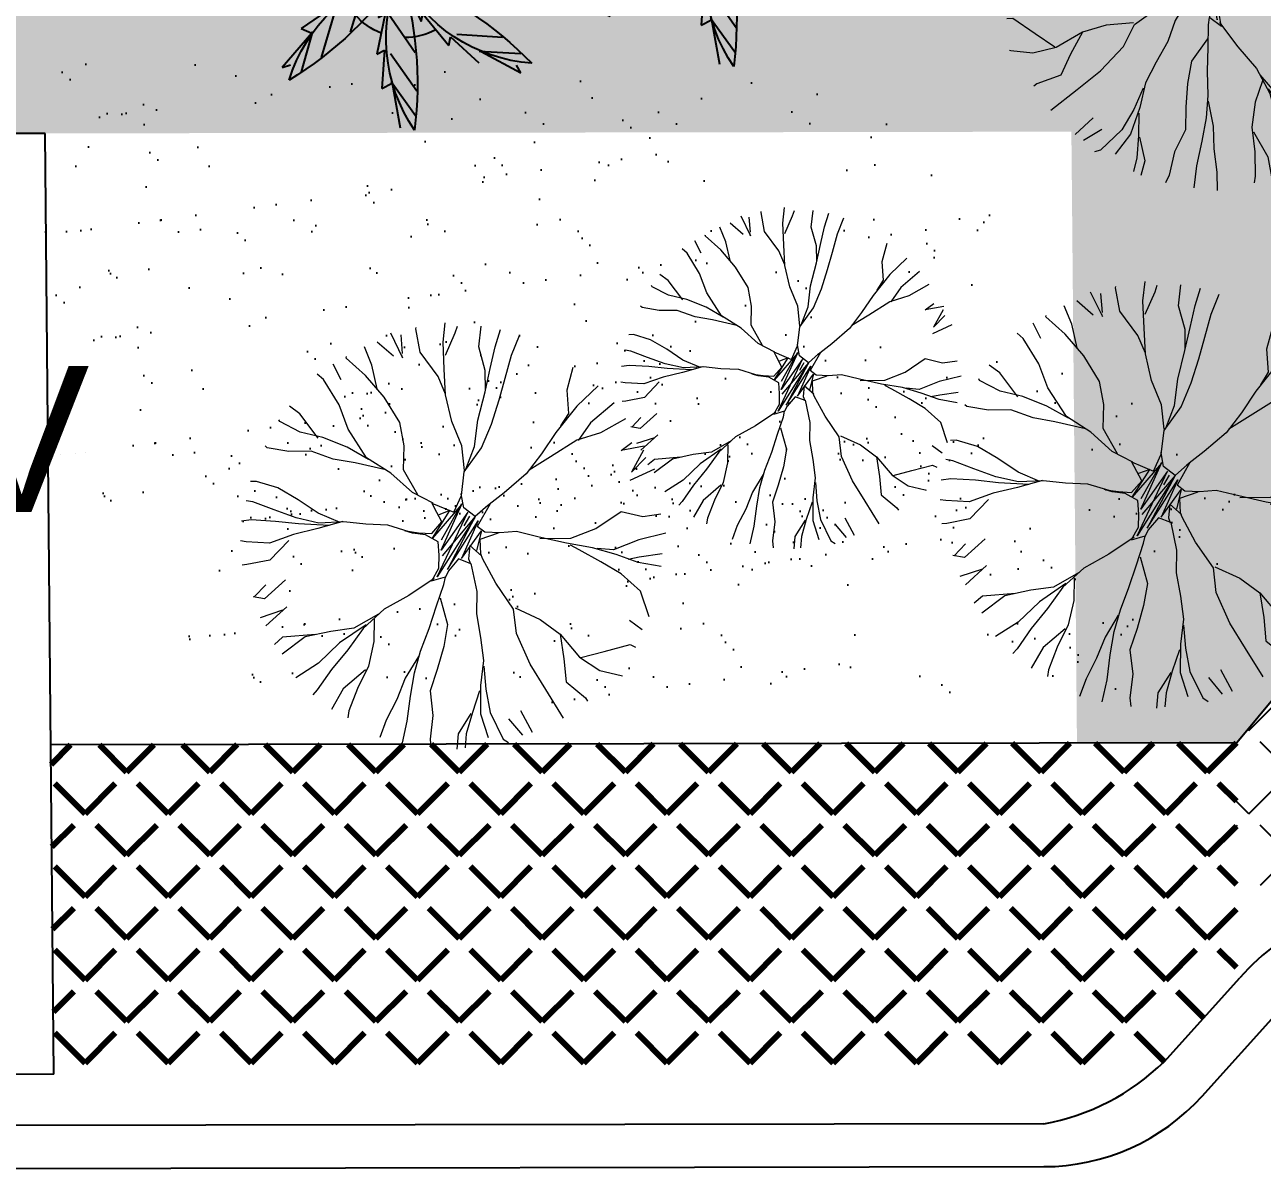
# Model space of a CAD drawing. Extents: x 472704 to 474638, y 1059265 to 1060325.
# Drawn here: x 473524.14 to 473553.08, y 1059779.6 to 1059806.4 of the extents above; entities that cross this region are included whole.
import ezdxf

# ---------------------------------------------------------------- set-up
doc = ezdxf.new("R2010")
doc.units = 0
doc.header["$LTSCALE"] = 0.4
doc.header["$MEASUREMENT"] = 0
doc.layers.get('0').update_dxf_attribs({"linetype": 'CONTINUOUS', "lineweight": 25})
doc.layers.add('AREAS VERDAS', color=72, linetype='CONTINUOUS', lineweight=25)
doc.layers.add('AREAS VERDES', color=2, linetype='CONTINUOUS', lineweight=20)
for name, color, linetype in [('MANZANAS', 5, 'CONTINUOUS'), ('PARCELASPEOPUESTAS', 3, 'CONTINUOUS'), ('PISOS', 8, 'CONTINUOUS'), ('VEGETACION', 3, 'CONTINUOUS'), ('VIAPROPUESTA', 7, 'CONTINUOUS')]:
    doc.layers.add(name, color=color, linetype=linetype)
doc.styles.add('ARIAL', font='arial.ttf')
pattern_1 = [(37.5, (0, 0), (-0.0629933581, 1.926823769), [0, -1.52, 0, -1.7, 0, -1.625]), (7.5, (0, 0), (1.769776705, 2.822146065), [0, -0.82, 0, -1.37, 0, -0.525]), (327.5, (-1.23, 0), (3.1141418618, 0.0056590535), [0, -0.5, 0, -1.8, 0, -2.35]), (317.5, (-1.23, 0), (3.0061266046, 0.877675565), [0, -0.25, 0, -1.18, 0, -1.35])]
pattern_2 = [(45, (0, 0), (-0.9722718241, 0.9722718241), [1, -0.375]), (135, (0, 0), (-0.9722718241, -0.9722718241), [1, -0.375])]

# ---------------------------------------------------------------- blocks, each defined once
blk = doc.blocks.new('MATA-P-01')
at = {"color": 84, "linetype": 'ByBlock'}
for p, q in [((18.8462, 144.4883), (18.8445, 144.521)), ((18.8717, 144.4929), (18.8752, 144.521)), ((18.7448, 144.4994), (18.7448, 144.5014)), ((18.7902, 144.4864), (18.7883, 144.5167)), ((18.7973, 144.4668), (18.8065, 144.5037)), ((18.8065, 144.5037), (18.8081, 144.5144)), ((18.8986, 144.4841), (18.9059, 144.5167)), ((18.7068, 144.4864), (18.7321, 144.4515)), ((18.7231, 144.4864), (18.7304, 144.458)), ((18.7576, 144.4645), (18.7448, 144.4994)), ((18.7991, 144.4449), (18.7902, 144.4864)), ((18.8625, 144.4537), (18.8462, 144.4883)), ((18.8698, 144.458), (18.8717, 144.4929)), ((18.8951, 144.4472), (18.8986, 144.4841)), ((18.9964, 144.4818), (18.9929, 144.4449)), ((18.7176, 144.4515), (18.6888, 144.4688)), ((18.7918, 144.4319), (18.7576, 144.4645)), ((18.6869, 144.4319), (18.6706, 144.458)), ((18.7321, 144.4515), (18.7304, 144.4557)), ((18.8081, 144.4058), (18.7991, 144.4449)), ((18.868, 144.4239), (18.8625, 144.4537)), ((18.8679, 144.4211), (18.8698, 144.458)), ((18.8915, 144.4123), (18.8951, 144.4472)), ((18.9929, 144.4449), (19.0018, 144.41)), ((19.0399, 144.4602), (19.0127, 144.4231)), ((18.6435, 144.4015), (18.6272, 144.4231)), ((18.6454, 144.4361), (18.6454, 144.4384)), ((18.6796, 144.4146), (18.6454, 144.4361)), ((18.7013, 144.397), (18.6869, 144.4319)), ((18.8079, 144.4068), (18.7918, 144.4319)), ((19.0127, 144.4231), (18.9874, 144.3774)), ((19.0689, 144.4384), (19.0382, 144.4015)), ((18.6163, 144.397), (18.6054, 144.4035)), ((18.7141, 144.3862), (18.6796, 144.4146)), ((18.8244, 144.3666), (18.8081, 144.4058)), ((18.8643, 144.3754), (18.8679, 144.4211)), ((18.8861, 144.3731), (18.8915, 144.4123)), ((19.0018, 144.41), (18.9929, 144.3885)), ((19.0907, 144.4166), (19.0562, 144.3885)), ((18.647, 144.3624), (18.6163, 144.397)), ((18.7448, 144.3513), (18.7141, 144.3862)), ((19.0562, 144.3885), (19.0219, 144.3709)), ((19.0382, 144.4015), (19.0236, 144.3709)), ((18.8462, 144.3317), (18.8244, 144.3666)), ((18.8662, 144.334), (18.8643, 144.3754)), ((18.8771, 144.334), (18.8861, 144.3731)), ((18.9874, 144.3774), (18.9711, 144.3405)), ((19.0219, 144.3709), (18.9855, 144.3382)), ((19.0923, 144.3666), (19.107, 144.3819)), ((19.1268, 144.3797), (19.0923, 144.3666)), ((19.1268, 144.3731), (19.114, 144.3362)), ((18.5891, 144.3382), (18.5709, 144.347)), ((18.6671, 144.3275), (18.647, 144.3624)), ((18.7576, 144.3167), (18.7448, 144.3513)), ((19.114, 144.3362), (19.1322, 144.3624)), ((19.1485, 144.347), (19.114, 144.3232)), ((18.6236, 144.3059), (18.5891, 144.3382)), ((18.7032, 144.2883), (18.6671, 144.3275)), ((18.857, 144.2948), (18.8462, 144.3317)), ((18.857, 144.2928), (18.8771, 144.334)), ((18.8589, 144.2971), (18.8662, 144.334)), ((18.9711, 144.3405), (18.9529, 144.3059)), ((18.9855, 144.3382), (18.9563, 144.3123)), ((18.5601, 144.3209), (18.5584, 144.3232)), ((18.5946, 144.3101), (18.5601, 144.3209)), ((18.6307, 144.3079), (18.5946, 144.3101)), ((18.6706, 144.2994), (18.6307, 144.3079)), ((18.763, 144.2798), (18.7576, 144.3167)), ((18.7068, 144.2863), (18.6706, 144.2994)), ((18.7448, 144.271), (18.7032, 144.2883)), ((18.8589, 144.2557), (18.857, 144.2928)), ((18.9529, 144.3059), (18.9241, 144.271)), ((18.5476, 144.2775), (18.544, 144.2798)), ((18.5818, 144.2775), (18.5476, 144.2775)), ((18.6163, 144.284), (18.5818, 144.2775)), ((18.6524, 144.2775), (18.6163, 144.284)), ((18.6869, 144.2775), (18.6524, 144.2775)), ((18.7359, 144.2747), (18.6869, 144.2775)), ((18.7828, 144.2471), (18.7448, 144.271)), ((18.7918, 144.2449), (18.763, 144.2798)), ((18.9241, 144.271), (18.904, 144.2491)), ((19.0744, 144.2406), (19.1086, 144.2733)), ((19.1086, 144.2733), (19.1431, 144.271)), ((19.1431, 144.271), (19.1703, 144.2798)), ((18.8516, 144.2276), (18.8589, 144.2557)), ((18.8584, 144.2576), (18.8584, 144.2591)), ((18.8658, 144.2372), (18.8584, 144.2576)), ((18.9052, 144.2504), (18.8915, 144.2122)), ((18.904, 144.2491), (18.9005, 144.2449)), ((19.183, 144.2514), (19.1431, 144.2341)), ((18.8173, 144.2361), (18.7828, 144.2471)), ((18.8154, 144.2361), (18.8516, 144.2276)), ((18.8204, 144.2298), (18.8159, 144.2358)), ((18.836, 144.2097), (18.8204, 144.2298)), ((18.8617, 144.242), (18.8256, 144.1822)), ((18.8256, 144.1822), (18.8452, 144.2293)), ((18.8452, 144.2293), (18.8291, 144.2199)), ((18.8398, 144.1822), (18.8617, 144.2435)), ((18.8421, 144.166), (18.8617, 144.242)), ((18.8731, 144.2315), (18.8421, 144.166)), ((18.8433, 144.124), (18.8731, 144.2315)), ((18.8858, 144.2267), (18.8658, 144.2372)), ((18.9021, 144.2471), (18.8858, 144.2267)), ((19.0382, 144.2188), (19.0744, 144.2406)), ((19.1431, 144.2341), (19.107, 144.2122)), ((18.5402, 144.223), (18.5313, 144.221)), ((18.5747, 144.2188), (18.5402, 144.223)), ((18.609, 144.2057), (18.5747, 144.2188)), ((18.8854, 144.225), (18.8433, 144.124)), ((18.8858, 144.2267), (18.845, 144.1578)), ((18.8858, 144.2267), (18.857, 144.1382)), ((18.857, 144.1382), (18.8913, 144.2208)), ((18.8712, 144.2094), (18.8773, 144.2259)), ((18.8913, 144.2208), (18.8755, 144.1589)), ((18.9047, 144.2052), (18.8915, 144.2122)), ((18.9529, 144.2145), (18.9277, 144.208)), ((18.9893, 144.2122), (18.9529, 144.2145)), ((19.0328, 144.21), (18.9893, 144.2122)), ((18.991, 144.21), (19.0382, 144.2188)), ((19.0744, 144.21), (19.0328, 144.21)), ((19.1124, 144.2057), (19.0744, 144.21)), ((19.107, 144.2122), (19.0814, 144.21)), ((19.183, 144.2188), (19.1485, 144.208)), ((18.6435, 144.1904), (18.609, 144.2057)), ((18.8235, 144.1893), (18.836, 144.2097)), ((18.8755, 144.1589), (18.8991, 144.2066)), ((18.8991, 144.2066), (18.8967, 144.1751)), ((18.8991, 144.1932), (18.9257, 144.2077)), ((18.904, 144.1708), (18.8991, 144.1932)), ((18.9277, 144.208), (18.9047, 144.2052)), ((19.0543, 144.2034), (19.0399, 144.208)), ((19.0907, 144.1904), (19.0543, 144.2034)), ((19.1485, 144.1992), (19.1124, 144.2057)), ((19.1485, 144.208), (19.1322, 144.2015)), ((19.1847, 144.1992), (19.1485, 144.1992)), ((18.5402, 144.1904), (18.5294, 144.1904)), ((18.5747, 144.1839), (18.5402, 144.1904)), ((18.6109, 144.1773), (18.5747, 144.1839)), ((18.647, 144.1754), (18.6109, 144.1773)), ((18.6635, 144.1744), (18.6163, 144.1688)), ((18.6796, 144.1819), (18.6435, 144.1904)), ((18.6834, 144.1839), (18.647, 144.1666)), ((18.685, 144.1839), (18.647, 144.1754)), ((18.7195, 144.1861), (18.685, 144.1839)), ((18.7538, 144.1904), (18.7195, 144.1861)), ((18.7883, 144.1861), (18.7538, 144.1904)), ((18.7935, 144.1847), (18.781, 144.1864)), ((18.7828, 144.1864), (18.8029, 144.187)), ((18.814, 144.1856), (18.7935, 144.1847)), ((18.8029, 144.187), (18.8235, 144.1893)), ((18.8353, 144.1782), (18.814, 144.1856)), ((18.8403, 144.1578), (18.8353, 144.1782)), ((18.8851, 144.181), (18.8866, 144.16)), ((18.9059, 144.1683), (18.8851, 144.181)), ((19.1249, 144.1773), (19.0907, 144.1904)), ((19.1594, 144.1558), (19.1249, 144.1773)), ((18.5421, 144.1623), (18.5277, 144.1578)), ((18.5802, 144.1666), (18.5421, 144.1623)), ((18.6163, 144.1688), (18.5802, 144.1666)), ((18.647, 144.1666), (18.6109, 144.1512)), ((18.8433, 144.1376), (18.8403, 144.1578)), ((18.8714, 144.1572), (18.8589, 144.1362)), ((18.8915, 144.1532), (18.8714, 144.1572)), ((18.8866, 144.16), (18.8908, 144.1527)), ((18.8915, 144.1535), (18.9078, 144.1121)), ((18.9078, 144.1643), (18.904, 144.1708)), ((18.935, 144.1297), (18.9078, 144.1643)), ((19.1793, 144.1186), (19.1594, 144.1558)), ((18.6109, 144.1512), (18.5764, 144.1317)), ((18.6054, 144.1405), (18.5818, 144.1056)), ((18.836, 144.1166), (18.8433, 144.1376)), ((18.8589, 144.1362), (18.8558, 144.1257)), ((18.5402, 144.1274), (18.5313, 144.1274)), ((18.5764, 144.1317), (18.5402, 144.1274)), ((18.8391, 144.1209), (18.8046, 144.0882)), ((18.8353, 144.1158), (18.8346, 144.1166)), ((18.8554, 144.1257), (18.8353, 144.1158)), ((18.8499, 144.0794), (18.8554, 144.1143)), ((18.8554, 144.1143), (18.8558, 144.1257)), ((18.9692, 144.0948), (18.935, 144.1297)), ((18.5818, 144.1056), (18.5476, 144.0925)), ((18.9078, 144.1121), (18.9132, 144.0775)), ((18.9801, 144.0579), (18.9692, 144.0948)), ((18.9711, 144.097), (19.0127, 144.086)), ((19.1722, 144.097), (19.1504, 144.1078)), ((18.5476, 144.0925), (18.5402, 144.0905)), ((18.6109, 144.0794), (18.5837, 144.0448)), ((18.8046, 144.0882), (18.7701, 144.0602)), ((18.8445, 144.0426), (18.8499, 144.0794)), ((18.8535, 144.0925), (18.8717, 144.0536)), ((18.9132, 144.0775), (18.9258, 144.0426)), ((19.0127, 144.086), (19.0472, 144.0687)), ((18.5818, 144.0664), (18.5674, 144.0448)), ((18.7701, 144.0602), (18.7429, 144.0252)), ((19.0092, 144.0145), (18.9801, 144.0579)), ((19.0472, 144.0687), (19.0597, 144.0318)), ((19.0472, 144.0687), (19.0833, 144.0383)), ((19.1195, 144.0536), (19.1575, 144.0709)), ((19.1575, 144.0709), (19.1667, 144.0687)), ((18.5837, 144.0448), (18.5655, 144.0448)), ((18.5927, 144.0034), (18.6198, 144.0383)), ((18.763, 144.0514), (18.7285, 144.023)), ((18.7576, 144.0426), (18.763, 144.0079)), ((18.8372, 144.0057), (18.8445, 144.0426)), ((18.8717, 144.0536), (18.8717, 144.0187)), ((18.9258, 144.0426), (18.9366, 144.0079)), ((19.0833, 144.0383), (19.1178, 144.023)), ((19.0852, 144.0383), (19.1195, 144.0536)), ((18.6144, 144.0318), (18.5818, 144.0145)), ((18.7285, 144.023), (18.6943, 144.0122)), ((18.7467, 144.0318), (18.7106, 143.9969)), ((18.7429, 144.0252), (18.725, 143.9884)), ((18.8717, 144.0187), (18.8679, 143.9818)), ((19.0597, 144.0318), (19.0689, 143.9969)), ((19.1178, 144.023), (19.1521, 144.021)), ((19.1521, 144.021), (19.154, 144.021)), ((18.6716, 144.0031), (18.6217, 143.9903)), ((18.6943, 144.0122), (18.6562, 143.9969)), ((18.763, 144.0079), (18.7611, 143.9688)), ((18.8336, 143.9708), (18.8372, 144.0057)), ((18.9366, 144.0079), (18.9385, 143.9688)), ((18.9385, 143.9991), (18.9475, 143.9642)), ((19.0399, 143.9796), (19.0092, 144.0145)), ((18.6217, 143.9903), (18.6109, 143.9773)), ((18.6562, 143.9969), (18.6253, 143.9642)), ((18.7106, 143.9969), (18.6834, 143.96)), ((18.725, 143.9884), (18.7051, 143.9535)), ((18.8353, 143.9969), (18.8209, 143.96)), ((18.8679, 143.9818), (18.8625, 143.9469)), ((19.0744, 143.9404), (19.0399, 143.9796)), ((19.0689, 143.9969), (19.1032, 143.9773)), ((18.6834, 143.96), (18.6524, 143.9316)), ((18.7576, 143.9623), (18.7285, 143.9274)), ((18.7611, 143.9688), (18.7502, 143.9316)), ((18.8209, 143.96), (18.8136, 143.9251)), ((18.8336, 143.9339), (18.8336, 143.9708)), ((18.9385, 143.96), (18.9331, 143.9251)), ((18.9385, 143.9688), (18.9458, 143.9251)), ((18.9475, 143.9642), (18.9603, 143.9296)), ((19.1032, 143.9773), (19.107, 143.973)), ((18.7051, 143.9535), (18.6888, 143.9186)), ((18.8625, 143.9469), (18.8733, 143.91)), ((19.0309, 143.91), (19.0073, 143.9404)), ((18.7285, 143.9274), (18.7158, 143.8924)), ((18.7502, 143.9316), (18.7429, 143.8947)), ((18.8136, 143.9251), (18.8027, 143.8905)), ((18.8353, 143.8947), (18.8336, 143.9339)), ((18.9312, 143.9231), (18.9168, 143.8882)), ((18.9331, 143.9251), (18.9295, 143.8905)), ((18.9458, 143.9251), (18.9638, 143.8905)), ((18.9603, 143.9296), (18.9874, 143.8924)), ((19.0165, 143.9035), (18.991, 143.9251)), ((18.6888, 143.9186), (18.6834, 143.91)), ((18.8733, 143.91), (18.8752, 143.8729)), ((18.7429, 143.8947), (18.7429, 143.8839)), ((18.8027, 143.8905), (18.7973, 143.8621)), ((18.8336, 143.8598), (18.8353, 143.8947)), ((18.9168, 143.8882), (18.9187, 143.8644)), ((18.9295, 143.8905), (18.9312, 143.8686)), ((18.9874, 143.8924), (18.9964, 143.8882)), ((18.8752, 143.8729), (18.8788, 143.8598))]:
    blk.add_line(p, q, dxfattribs=at)
blk = doc.blocks.new('PALME01')
at = {"layer": 'VEGETACION'}
for p, q in [((-0.317, 2.46), (-0.142, 3.506)), ((-0.337, 2.42), (0.219, 3.223)), ((-0.34, 1.766), (0.257, 2.649)), ((-0.481, 1.686), (-0.558, 2.581)), ((-0.558, 2.581), (-0.317, 2.46)), ((-2.175, 1.264), (-2.883, 2.052)), ((-2.883, 2.052), (-2.684, 1.995)), ((-2.156, 1.223), (-2.437, 2.158)), ((1.776, 1.753), (2.703, 2.269)), ((2.703, 2.269), (2.603, 2.087)), ((-1.646, 0.813), (-1.964, 1.831)), ((-0.454, 0.84), (-0.662, 1.777)), ((-0.662, 1.777), (-0.481, 1.686)), ((-0.393, 0.81), (0.234, 1.754)), ((1.069, 1.399), (1.721, 2.018)), ((1.721, 2.018), (1.776, 1.753)), ((1.732, 1.744), (2.707, 1.81)), ((0.425, 0.85), (1.028, 1.597)), ((1.028, 1.597), (1.069, 1.399)), ((-2.42, 1.151), (-2.175, 1.264)), ((-0.932, 0.175), (-1.279, 1.254)), ((1.22, 1.338), (2.282, 1.422)), ((-1.671, 0.653), (-2.42, 1.151)), ((-0.085, -0.127), (-0.614, 0.921)), ((-0.614, 0.921), (-0.454, 0.84)), ((-0.101, -0.041), (0.388, 1.026)), ((0.388, 1.026), (0.425, 0.85)), ((0.439, 0.784), (1.568, 0.882)), ((-1.855, 0.569), (-1.671, 0.653)), ((-0.994, 0.147), (-1.855, 0.569)), ((-0.045, 0.025), (1.095, 0.308)), ((1.095, 0.308), (0.981, 0.17)), ((-1.157, 0.072), (-0.994, 0.147)), ((-0.007, -0.168), (-1.157, 0.072)), ((0.043, 0.022), (0.975, -0.693)), ((0.938, 0.118), (1.718, -0.704)), ((0.981, 0.17), (1.94, 0.164)), ((1.94, 0.164), (1.811, 0.008)), ((1.811, 0.008), (2.701, -0.116)), ((-0.772, -0.642), (-1.832, -0.24)), ((0.073, -0.132), (-0.832, -0.882)), ((0.095, -0.048), (0.117, -1.222)), ((1.857, -0.147), (2.586, -0.926)), ((2.701, -0.116), (2.529, -0.324)), ((-1.716, -0.802), (-2.71, -0.417)), ((2.494, -0.295), (3.154, -1.016)), ((2.529, -0.324), (3.51, -0.727)), ((-2.354, -0.945), (-3.261, -0.582)), ((-0.788, -0.707), (-1.655, -1.118)), ((-0.832, -0.882), (-0.788, -0.707)), ((0.727, -0.688), (0.572, -1.81)), ((0.975, -0.693), (0.795, -0.689)), ((0.795, -0.689), (1.389, -1.443)), ((3.51, -0.727), (3.305, -0.762)), ((-3.456, -0.997), (-3.287, -0.876)), ((-2.398, -0.934), (-3.456, -0.997)), ((-1.606, -0.922), (-2.463, -1.196)), ((-1.655, -1.118), (-1.606, -0.922)), ((-0.034, -1.026), (-1.008, -1.604)), ((0.008, -1.079), (-0.211, -2.013)), ((0.117, -1.222), (0.008, -1.079)), ((1.389, -1.443), (1.186, -1.439)), ((1.186, -1.439), (1.644, -2.213)), ((1.094, -1.572), (0.939, -2.627)), ((-0.497, -1.864), (-1.418, -2.401)), ((-0.335, -1.853), (-0.654, -2.693)), ((-0.211, -2.013), (-0.335, -1.853)), ((1.375, -2.163), (1.223, -3.128)), ((1.374, -2.208), (1.671, -3.226)), ((1.644, -2.213), (1.374, -2.208)), ((-0.783, -2.452), (-1.632, -2.934)), ((-0.818, -2.479), (-1.429, -3.346)), ((-0.654, -2.693), (-0.818, -2.479)), ((1.671, -3.226), (1.516, -3.088))]:
    blk.add_line(p, q, dxfattribs=at)
for centre, radius, start, end in [((3.351, 1.474), 3.79, 146.5126, 204.9769), ((-8.282, 2.339), 8.56, 343.2568, 8.2327), ((0.884, 3.517), 3.79, 197.9411, 256.4055), ((-7.046, -5.039), 8.56, 34.6853, 59.6613), ((-3.284, 7.905), 8.56, 291.8282, 316.8041), ((3.292, -1.73), 3.79, 95.084, 153.5483), ((0, 0), 1.528, 58.7372, 86.9078), ((0, 0), 1.528, 112.3411, 140.8959), ((0, 0), 1.528, 6.2517, 34.072), ((0, 0), 1.528, 165.4304, 194.1231), ((0.751, -3.681), 3.79, 43.6554, 102.1198), ((4.184, 7.468), 8.56, 240.3996, 265.3756), ((-2.359, -2.911), 3.79, 352.2268, 50.6912), ((8.498, 1.357), 8.56, 188.971, 213.947), ((-0.508, -8.673), 8.56, 86.1139, 111.0899), ((-2.252, 2.861), 3.79, 249.3697, 307.8341), ((-3.695, 0.001), 3.79, 300.7983, 359.2626), ((6.411, -5.826), 8.56, 137.5425, 162.5184), ((0, 0), 1.528, 315.6716, 343.3932), ((0, 0), 1.528, 216.742, 245.1681), ((0, 0), 1.528, 266.3653, 294.3399)]:
    blk.add_arc(centre, radius, start, end, dxfattribs=at)
blk = doc.blocks.new('PALMERA')
at = {"layer": 'AREAS VERDES'}
blk.add_blockref('PALME01', (-88.824, 0.822), dxfattribs=at)

msp = doc.modelspace()

# ---------------------------------------------------------------- hatches: boundary and pattern name
at = {"layer": 'AREAS VERDAS'}
h = msp.add_hatch(dxfattribs=at)
h.set_pattern_fill('AR-SAND', color=64, style=0)
h.set_pattern_definition(pattern_1)
h.paths.add_polyline_path([(473480.504, 1059816.208), (473480.617, 1059803.79), (473542.404, 1059803.894)])
h.paths.add_polyline_path([(473548.75, 1059789.605), (473552.493, 1059789.611), (473553.99, 1059791.414), (473557.99, 1059791.42), (473559.493, 1059789.623), (473565.443, 1059789.633, 0.221704), (473569.006, 1059792.335), (473570.065, 1059798.391), (473548.631, 1059802.655)])
h.paths.add_polyline_path([(473493.329, 1059838.127, 0.347654), (473496.727, 1059830.71), (473502.534, 1059829.414), (473504.39, 1059830.844), (473508.294, 1059829.973), (473509.366, 1059827.889), (473514.734, 1059826.691), (473516.59, 1059828.121), (473520.494, 1059827.25), (473521.566, 1059825.166), (473525.632, 1059824.258, -0.226796), (473530.917, 1059829.64), (473531.087, 1059830.616)])
h.paths.add_polyline_path([(473531.087, 1059830.616), (473531.817, 1059834.811, 0.414214), (473529.782, 1059837.702), (473523.92, 1059838.722), (473522.134, 1059837.206), (473518.193, 1059837.892), (473517.024, 1059839.922), (473511.605, 1059840.865), (473509.819, 1059839.349), (473505.878, 1059840.034), (473504.709, 1059842.065), (473498.847, 1059843.085, 0.308969), (473493.329, 1059838.127)])
h.paths.add_polyline_path([(473574.202, 1059822.039), (473575.118, 1059827.276, 0.414214), (473573.084, 1059830.168), (473567.222, 1059831.188), (473565.436, 1059829.672), (473561.495, 1059830.357), (473560.326, 1059832.388), (473554.907, 1059833.331), (473553.121, 1059831.814), (473549.18, 1059832.5), (473548.011, 1059834.531), (473542.149, 1059835.551), (473541.09, 1059828.626)])
h.paths.add_polyline_path([(473551.627, 1059821.538), (473552.794, 1059819.507), (473558.212, 1059818.559), (473560, 1059820.073), (473563.94, 1059819.384), (473565.107, 1059817.353), (473570.674, 1059816.379, 0.414214), (473573.567, 1059818.411), (473574.202, 1059822.039), (473541.09, 1059828.626), (473541.019, 1059828.16, -0.210171), (473544.88, 1059820.891), (473545.899, 1059820.713), (473547.687, 1059822.228)])
h = msp.add_hatch(dxfattribs=at)
h.set_pattern_fill('AR-SAND', color=64, style=0)
h.set_pattern_definition(pattern_1)
h.paths.add_polyline_path([(473503.328, 1059822.143), (473502.325, 1059824.102), (473484.141, 1059827.72, 0.341566), (473480.443, 1059822.846), (473480.504, 1059816.208), (473542.404, 1059803.894), (473548.619, 1059803.905), (473548.631, 1059802.655), (473570.065, 1059798.391), (473571.844, 1059808.56, 0.188492), (473571.484, 1059810.344), (473563.631, 1059811.907), (473562.458, 1059810.913), (473558.518, 1059811.602), (473557.66, 1059813.094), (473551.6, 1059814.3), (473550.145, 1059813.067), (473546.205, 1059813.756), (473545.156, 1059815.582), (473543.952, 1059815.821, -0.766447), (473524.503, 1059819.218), (473521.284, 1059819.943), (473519.425, 1059818.517), (473515.523, 1059819.396), (473514.455, 1059821.482), (473509.09, 1059822.69), (473507.231, 1059821.264)])
h = msp.add_hatch(dxfattribs=at)
h.set_pattern_fill('AR-SAND', color=64, style=0)
h.set_pattern_definition([(37.5, (75.9047, -17.5904), (-0.0629933581, 1.926823769), [0, -1.52, 0, -1.7, 0, -1.625]), (7.5, (75.9047, -17.5904), (1.769776705, 2.822146065), [0, -0.82, 0, -1.37, 0, -0.525]), (327.5, (74.6747, -17.5904), (3.1141418618, 0.0056590535), [0, -0.5, 0, -1.8, 0, -2.35]), (317.5, (74.6747, -17.5904), (3.0061266046, 0.877675565), [0, -0.25, 0, -1.18, 0, -1.35])])
h.paths.add_polyline_path([(473539.369, 1059803.751), (473539.616, 1059803.874), (473539.614, 1059803.88, -0.080339), (473539.025, 1059804.937, -0.060888), (473540.72, 1059803.736, -0.096865), (473541.198, 1059804.076), (473541.105, 1059804.436), (473541.289, 1059804.352), (473541.193, 1059805.139), (473533.38, 1059805.405, -0.057655), (473531.903, 1059804.105, -0.093769), (473532.087, 1059803.568), (473532.508, 1059803.58), (473532.385, 1059803.419), (473533.279, 1059803.326), (473533.207, 1059803.233), (473538.872, 1059802.106, -0.043483), (473540.316, 1059802.459, -0.092105), (473540.336, 1059803.017), (473539.953, 1059803.188), (473540.134, 1059803.279)])
h.paths.add_polyline_path([(473527.776, 1059805.596), (473524.542, 1059805.707), (473524.549, 1059804.955), (473528.525, 1059804.165), (473528.117, 1059804.416), (473528.364, 1059804.54), (473528.362, 1059804.546, -0.079855)])
h.paths.add_polyline_path([(473529.853, 1059805.102), (473530.037, 1059805.017), (473529.976, 1059805.521), (473527.787, 1059805.596, -0.060443), (473529.468, 1059804.402, -0.096865), (473529.946, 1059804.741)])
h.paths.add_polyline_path([(473532.226, 1059805.425), (473532.29, 1059805.162), (473532.73, 1059805.428), (473530.777, 1059805.494, -0.018369), (473530.761, 1059804.866, -0.097619), (473531.323, 1059804.682), (473531.547, 1059804.98), (473531.595, 1059804.784)])
h.paths.add_polyline_path([(473527.013, 1059802.54, -0.062526), (473529.064, 1059803.125, -0.092105), (473529.084, 1059803.682), (473528.701, 1059803.853), (473528.882, 1059803.944), (473528.525, 1059804.165), (473524.549, 1059804.955), (473524.595, 1059799.976), (473532.091, 1059799.989, 0.246592), (473530.765, 1059803.254, -0.003114), (473530.669, 1059803.301, 0.003072), (473530.601, 1059803.221, -0.001493), (473530.652, 1059803.219), (473530.465, 1059803.053, 0.035643), (473529.779, 1059802.045, -0.087021), (473529.383, 1059802.394), (473529.812, 1059802.615), (473529.774, 1059802.439), (473530.465, 1059803.053, -0.001832), (473530.504, 1059803.102, -0.162618), (473528.226, 1059802.341, -0.000002), (473528.226, 1059802.341, -0.081592)])
h.paths.add_polyline_path([(473540.673, 1059801.748), (473540.429, 1059801.797, -0.063501), (473539.478, 1059801.675, -0.000003), (473539.478, 1059801.675, -0.081593), (473538.265, 1059801.874, -0.018992), (473538.872, 1059802.106), (473533.207, 1059803.233), (473533.11, 1059803.107), (473533.114, 1059803.103, -0.080339), (473534.103, 1059802.406, -0.062892), (473531.99, 1059802.773, -0.088323), (473531.704, 1059802.32), (473532.013, 1059801.955), (473531.81, 1059801.952), (473532.295, 1059801.194), (473532.019, 1059801.19), (473532.018, 1059801.184, -0.079482), (473532.091, 1059799.989), (473538.534, 1059800), (473538.54, 1059800.495), (473540.573, 1059800.469, -0.029797), (473541.031, 1059801.379, -0.087021), (473540.635, 1059801.728)])
h.paths.add_polyline_path([(473543.072, 1059801.271), (473543.547, 1059800.529), (473543.277, 1059800.524), (473543.446, 1059800.008), (473546.734, 1059800.014), (473546.755, 1059800.538)])
h.paths.add_polyline_path([(473544.583, 1059804.687, -0.055554), (473543.155, 1059803.439, -0.093769), (473543.339, 1059802.902), (473543.76, 1059802.914), (473543.636, 1059802.754), (473544.531, 1059802.66), (473544.362, 1059802.442), (473544.366, 1059802.437, -0.068322), (473545.223, 1059801.864, -0.007934), (473545.311, 1059801.782, -0.004017), (473545.355, 1059801.74, -0.062892), (473543.242, 1059802.107, -0.088323), (473542.956, 1059801.654), (473543.264, 1059801.289), (473543.062, 1059801.286), (473543.072, 1059801.271), (473546.755, 1059800.538), (473546.782, 1059801.232, 0.282932)])
h.paths.add_polyline_path([(473543.478, 1059804.759), (473543.542, 1059804.497), (473544.153, 1059804.865, 0.072898), (473543.04, 1059805.076), (473542.022, 1059805.111, -0.026629), (473542.013, 1059804.2, -0.097619), (473542.574, 1059804.016), (473542.799, 1059804.315), (473542.847, 1059804.118)])
h.paths.add_polyline_path([(473542.295, 1059801.229, -0.085369), (473541.783, 1059801.156), (473541.685, 1059800.664), (473541.556, 1059800.82), (473541.318, 1059800.12), (473541.316, 1059800.004), (473542.886, 1059800.007, -0.03971)])
h = msp.add_hatch(dxfattribs=at)
h.set_pattern_fill('AR-SAND', color=64, style=0)
h.set_pattern_definition([(37.5, (75.7673, -22.8033), (-0.0629933581, 1.926823769), [0, -1.52, 0, -1.7, 0, -1.625]), (7.5, (75.7673, -22.8033), (1.769776705, 2.822146065), [0, -0.82, 0, -1.37, 0, -0.525]), (327.5, (74.5373, -22.8033), (3.1141418618, 0.0056590535), [0, -0.5, 0, -1.8, 0, -2.35]), (317.5, (74.5373, -22.8033), (3.0061266046, 0.877675565), [0, -0.25, 0, -1.18, 0, -1.35])])
h.paths.add_polyline_path([(473539.231, 1059798.538), (473539.478, 1059798.661), (473539.477, 1059798.667, -0.080339), (473538.888, 1059799.725, -0.060888), (473540.582, 1059798.523, -0.096865), (473541.061, 1059798.863), (473540.967, 1059799.224), (473541.151, 1059799.139), (473541.056, 1059799.926), (473533.242, 1059800.193, -0.057655), (473531.765, 1059798.892, -0.093769), (473531.95, 1059798.355), (473532.371, 1059798.367), (473532.247, 1059798.206), (473533.142, 1059798.113), (473533.07, 1059798.02), (473538.735, 1059796.893, -0.043483), (473540.178, 1059797.246, -0.092105), (473540.199, 1059797.804), (473539.816, 1059797.975), (473539.997, 1059798.066)])
h.paths.add_polyline_path([(473527.639, 1059800.383), (473524.405, 1059800.494), (473524.412, 1059799.743), (473528.388, 1059798.952), (473527.98, 1059799.203), (473528.227, 1059799.327), (473528.225, 1059799.333, -0.079855)])
h.paths.add_polyline_path([(473529.716, 1059799.889), (473529.899, 1059799.804), (473529.838, 1059800.308), (473527.649, 1059800.383, -0.060443), (473529.331, 1059799.189, -0.096865), (473529.809, 1059799.528)])
h.paths.add_polyline_path([(473532.089, 1059800.212), (473532.153, 1059799.95), (473532.593, 1059800.215), (473530.64, 1059800.281, -0.018369), (473530.624, 1059799.653, -0.097619), (473531.185, 1059799.469), (473531.41, 1059799.767), (473531.458, 1059799.571)])
h.paths.add_polyline_path([(473526.876, 1059797.327, -0.062526), (473528.927, 1059797.912, -0.092105), (473528.947, 1059798.469), (473528.564, 1059798.641), (473528.745, 1059798.731), (473528.388, 1059798.952), (473524.412, 1059799.743), (473524.457, 1059794.763), (473531.953, 1059794.776, 0.246592), (473530.627, 1059798.041, -0.003114), (473530.532, 1059798.089, 0.003072), (473530.464, 1059798.008, -0.001493), (473530.515, 1059798.007), (473530.328, 1059797.84, 0.035643), (473529.642, 1059796.832, -0.087021), (473529.246, 1059797.181), (473529.674, 1059797.402), (473529.637, 1059797.226), (473530.328, 1059797.84, -0.001832), (473530.367, 1059797.889, -0.162618), (473528.088, 1059797.128, -0.000002), (473528.088, 1059797.128, -0.081592)])
h.paths.add_polyline_path([(473540.536, 1059796.535), (473540.291, 1059796.584, -0.063501), (473539.34, 1059796.462, -0.000003), (473539.34, 1059796.462, -0.081593), (473538.128, 1059796.662, -0.018992), (473538.735, 1059796.893), (473533.07, 1059798.02), (473532.973, 1059797.895), (473532.977, 1059797.89, -0.080339), (473533.966, 1059797.193, -0.062892), (473531.853, 1059797.56, -0.088323), (473531.567, 1059797.107), (473531.875, 1059796.742), (473531.673, 1059796.739), (473532.157, 1059795.982), (473531.881, 1059795.977), (473531.88, 1059795.971, -0.079482), (473531.953, 1059794.776), (473538.397, 1059794.787), (473538.403, 1059795.282), (473540.435, 1059795.256, -0.029797), (473540.894, 1059796.166, -0.087021), (473540.498, 1059796.515)])
h.paths.add_polyline_path([(473542.934, 1059796.058), (473543.409, 1059795.316), (473543.139, 1059795.312), (473543.309, 1059794.795), (473546.597, 1059794.801), (473546.617, 1059795.325)])
h.paths.add_polyline_path([(473544.446, 1059799.474, -0.055554), (473543.017, 1059798.226, -0.093769), (473543.202, 1059797.689), (473543.623, 1059797.701), (473543.499, 1059797.541), (473544.393, 1059797.448), (473544.225, 1059797.229), (473544.229, 1059797.225, -0.068322), (473545.085, 1059796.651, -0.007934), (473545.174, 1059796.569, -0.004017), (473545.218, 1059796.527, -0.062892), (473543.104, 1059796.894, -0.088323), (473542.819, 1059796.441), (473543.127, 1059796.076), (473542.924, 1059796.073), (473542.934, 1059796.058), (473546.617, 1059795.325), (473546.645, 1059796.02, 0.282932)])
h.paths.add_polyline_path([(473543.34, 1059799.546), (473543.405, 1059799.284), (473544.016, 1059799.652, 0.072898), (473542.902, 1059799.863), (473541.884, 1059799.898, -0.026629), (473541.876, 1059798.987, -0.097619), (473542.437, 1059798.803), (473542.662, 1059799.102), (473542.71, 1059798.905)])
h.paths.add_polyline_path([(473542.158, 1059796.016, -0.085369), (473541.645, 1059795.943), (473541.548, 1059795.451), (473541.419, 1059795.607), (473541.18, 1059794.907), (473541.179, 1059794.791), (473542.749, 1059794.794, -0.03971)])
h = msp.add_hatch(dxfattribs=at)
h.set_pattern_fill('AR-SAND', color=64, style=0)
h.set_pattern_definition([(37.5, (81.6411, -24.1202), (-0.0629933581, 1.926823769), [0, -1.52, 0, -1.7, 0, -1.625]), (7.5, (81.641, -24.1202), (1.769776705, 2.822146065), [0, -0.82, 0, -1.37, 0, -0.525]), (327.5, (80.4111, -24.1202), (3.1141418618, 0.0056590535), [0, -0.5, 0, -1.8, 0, -2.35]), (317.5, (80.411, -24.1202), (3.0061266046, 0.877675565), [0, -0.25, 0, -1.18, 0, -1.35])])
h.paths.add_polyline_path([(473545.105, 1059797.221), (473545.352, 1059797.345), (473545.35, 1059797.35, -0.080339), (473544.762, 1059798.408, -0.060888), (473546.456, 1059797.206, -0.096865), (473546.934, 1059797.546), (473546.841, 1059797.907), (473547.025, 1059797.822), (473546.93, 1059798.609), (473539.116, 1059798.876, -0.057655), (473537.639, 1059797.575, -0.093769), (473537.824, 1059797.038), (473538.245, 1059797.05), (473538.121, 1059796.889), (473539.015, 1059796.796), (473538.944, 1059796.703), (473544.609, 1059795.576, -0.043483), (473546.052, 1059795.929, -0.092105), (473546.073, 1059796.487), (473545.69, 1059796.658), (473545.871, 1059796.749)])
h.paths.add_polyline_path([(473533.512, 1059799.066), (473530.279, 1059799.177), (473530.286, 1059798.426), (473534.262, 1059797.635), (473533.853, 1059797.886), (473534.1, 1059798.01), (473534.099, 1059798.016, -0.079855)])
h.paths.add_polyline_path([(473535.589, 1059798.572), (473535.773, 1059798.487), (473535.712, 1059798.992), (473533.523, 1059799.066, -0.060443), (473535.205, 1059797.872, -0.096865), (473535.683, 1059798.211)])
h.paths.add_polyline_path([(473537.962, 1059798.895), (473538.027, 1059798.633), (473538.467, 1059798.898), (473536.514, 1059798.964, -0.018369), (473536.498, 1059798.336, -0.097619), (473537.059, 1059798.152), (473537.284, 1059798.45), (473537.332, 1059798.254)])
h.paths.add_polyline_path([(473532.75, 1059796.01, -0.062526), (473534.801, 1059796.595, -0.092105), (473534.821, 1059797.152), (473534.438, 1059797.324), (473534.619, 1059797.414), (473534.262, 1059797.635), (473530.286, 1059798.426), (473530.331, 1059793.446), (473537.827, 1059793.459, 0.246592), (473536.501, 1059796.724, -0.003114), (473536.405, 1059796.772, 0.003072), (473536.338, 1059796.691, -0.001493), (473536.389, 1059796.69), (473536.201, 1059796.523, 0.035643), (473535.516, 1059795.515, -0.087021), (473535.12, 1059795.864), (473535.548, 1059796.085), (473535.511, 1059795.909), (473536.201, 1059796.523, -0.001832), (473536.24, 1059796.572, -0.162618), (473533.962, 1059795.811, -0.000002), (473533.962, 1059795.811, -0.081592)])
h.paths.add_polyline_path([(473546.41, 1059795.218), (473546.165, 1059795.267, -0.063501), (473545.214, 1059795.145, -0.000003), (473545.214, 1059795.145, -0.081593), (473544.001, 1059795.345, -0.018992), (473544.609, 1059795.576), (473538.944, 1059796.703), (473538.847, 1059796.578), (473538.851, 1059796.573, -0.080339), (473539.84, 1059795.876, -0.062892), (473537.726, 1059796.243, -0.088323), (473537.441, 1059795.79), (473537.749, 1059795.425), (473537.547, 1059795.422), (473538.031, 1059794.665), (473537.755, 1059794.66), (473537.754, 1059794.654, -0.079482), (473537.827, 1059793.459), (473544.271, 1059793.47), (473544.277, 1059793.965), (473546.309, 1059793.939, -0.029797), (473546.768, 1059794.849, -0.087021), (473546.371, 1059795.198)])
h.paths.add_polyline_path([(473548.808, 1059794.741), (473549.283, 1059793.999), (473549.013, 1059793.995), (473549.183, 1059793.478), (473552.47, 1059793.484), (473552.491, 1059794.008)])
h.paths.add_polyline_path([(473550.32, 1059798.157, -0.055554), (473548.891, 1059796.909, -0.093769), (473549.075, 1059796.372), (473549.497, 1059796.384), (473549.373, 1059796.224), (473550.267, 1059796.131), (473550.098, 1059795.912), (473550.103, 1059795.908, -0.068322), (473550.959, 1059795.334, -0.007934), (473551.048, 1059795.252, -0.004017), (473551.092, 1059795.21, -0.062892), (473548.978, 1059795.577, -0.088323), (473548.692, 1059795.124), (473549.001, 1059794.759), (473548.798, 1059794.756), (473548.808, 1059794.741), (473552.491, 1059794.008), (473552.519, 1059794.703, 0.282932)])
h.paths.add_polyline_path([(473549.214, 1059798.229), (473549.278, 1059797.967), (473549.89, 1059798.335, 0.072898), (473548.776, 1059798.546), (473547.758, 1059798.581, -0.026629), (473547.749, 1059797.67, -0.097619), (473548.311, 1059797.486), (473548.535, 1059797.785), (473548.584, 1059797.588)])
h.paths.add_polyline_path([(473548.032, 1059794.699, -0.085369), (473547.519, 1059794.626), (473547.421, 1059794.134), (473547.293, 1059794.29), (473547.054, 1059793.59), (473547.053, 1059793.474), (473548.623, 1059793.477, -0.03971)])
h = msp.add_hatch(dxfattribs=at)
h.set_pattern_fill('AR-SAND', color=64, style=0)
h.set_pattern_definition([(37.5, (79.2632, -27.0397), (-0.0629933581, 1.926823769), [0, -1.52, 0, -1.7, 0, -1.625]), (7.5, (79.2632, -27.0397), (1.769776705, 2.822146065), [0, -0.82, 0, -1.37, 0, -0.525]), (327.5, (78.0332, -27.0397), (3.1141418618, 0.0056590535), [0, -0.5, 0, -1.8, 0, -2.35]), (317.5, (78.0332, -27.0397), (3.0061266046, 0.877675565), [0, -0.25, 0, -1.18, 0, -1.35])])
h.paths.add_polyline_path([(473542.727, 1059794.301), (473542.974, 1059794.425), (473542.972, 1059794.431, -0.080339), (473542.384, 1059795.488, -0.060888), (473544.078, 1059794.287, -0.096865), (473544.557, 1059794.626), (473544.463, 1059794.987), (473544.647, 1059794.902), (473544.552, 1059795.69), (473536.738, 1059795.956, -0.057655), (473535.261, 1059794.656, -0.093769), (473535.446, 1059794.118), (473535.867, 1059794.13), (473535.743, 1059793.97), (473536.637, 1059793.877), (473536.566, 1059793.784), (473542.231, 1059792.657, -0.043483), (473543.674, 1059793.01, -0.092105), (473543.695, 1059793.567), (473543.312, 1059793.738), (473543.493, 1059793.829)])
h.paths.add_polyline_path([(473531.134, 1059796.147), (473527.901, 1059796.257), (473527.908, 1059795.506), (473531.884, 1059794.715), (473531.476, 1059794.967), (473531.722, 1059795.091), (473531.721, 1059795.096, -0.079855)])
h.paths.add_polyline_path([(473533.211, 1059795.653), (473533.395, 1059795.568), (473533.334, 1059796.072), (473531.145, 1059796.147, -0.060443), (473532.827, 1059794.952, -0.096865), (473533.305, 1059795.292)])
h.paths.add_polyline_path([(473535.584, 1059795.975), (473535.649, 1059795.713), (473536.089, 1059795.978), (473534.136, 1059796.045, -0.018369), (473534.12, 1059795.416, -0.097619), (473534.681, 1059795.232), (473534.906, 1059795.531), (473534.954, 1059795.334)])
h.paths.add_polyline_path([(473530.372, 1059793.091, -0.062526), (473532.423, 1059793.675, -0.092105), (473532.443, 1059794.233), (473532.06, 1059794.404), (473532.241, 1059794.495), (473531.884, 1059794.715), (473527.908, 1059795.506), (473527.953, 1059790.527), (473535.449, 1059790.539, 0.246592), (473534.123, 1059793.805, -0.003114), (473534.027, 1059793.852, 0.003072), (473533.96, 1059793.772, -0.001493), (473534.011, 1059793.77), (473533.823, 1059793.604, 0.035643), (473533.138, 1059792.596, -0.087021), (473532.742, 1059792.944), (473533.17, 1059793.166), (473533.133, 1059792.99), (473533.823, 1059793.604, -0.001832), (473533.863, 1059793.653, -0.162618), (473531.584, 1059792.892, -0.000002), (473531.584, 1059792.892, -0.081592)])
h.paths.add_polyline_path([(473544.032, 1059792.298), (473543.787, 1059792.347, -0.063501), (473542.836, 1059792.226, -0.000003), (473542.836, 1059792.226, -0.081593), (473541.623, 1059792.425, -0.018992), (473542.231, 1059792.657), (473536.566, 1059793.784), (473536.469, 1059793.658), (473536.473, 1059793.654, -0.080339), (473537.462, 1059792.956, -0.062892), (473535.348, 1059793.323, -0.088323), (473535.063, 1059792.87), (473535.371, 1059792.506), (473535.169, 1059792.502), (473535.653, 1059791.745), (473535.377, 1059791.741), (473535.376, 1059791.735, -0.079482), (473535.449, 1059790.539), (473541.893, 1059790.55), (473541.899, 1059791.045), (473543.931, 1059791.019, -0.029797), (473544.39, 1059791.93, -0.087021), (473543.993, 1059792.279)])
h.paths.add_polyline_path([(473546.43, 1059791.821), (473546.905, 1059791.079), (473546.635, 1059791.075), (473546.805, 1059790.559), (473550.092, 1059790.564), (473550.113, 1059791.089)])
h.paths.add_polyline_path([(473547.942, 1059795.237, -0.055554), (473546.513, 1059793.99, -0.093769), (473546.698, 1059793.453), (473547.119, 1059793.465), (473546.995, 1059793.304), (473547.889, 1059793.211), (473547.72, 1059792.992), (473547.725, 1059792.988, -0.068322), (473548.581, 1059792.414, -0.007934), (473548.67, 1059792.333, -0.004017), (473548.714, 1059792.291, -0.062892), (473546.6, 1059792.658, -0.088323), (473546.314, 1059792.205), (473546.623, 1059791.84), (473546.42, 1059791.837), (473546.43, 1059791.821), (473550.113, 1059791.089), (473550.141, 1059791.783, 0.282932)])
h.paths.add_polyline_path([(473546.836, 1059795.31), (473546.901, 1059795.047), (473547.512, 1059795.415, 0.072898), (473546.398, 1059795.627), (473545.38, 1059795.662, -0.026629), (473545.371, 1059794.75, -0.097619), (473545.933, 1059794.566), (473546.158, 1059794.865), (473546.206, 1059794.669)])
h.paths.add_polyline_path([(473545.654, 1059791.78, -0.085369), (473545.141, 1059791.707), (473545.043, 1059791.215), (473544.915, 1059791.371), (473544.676, 1059790.671), (473544.675, 1059790.555), (473546.245, 1059790.558, -0.03971)])
at = {"layer": 'PISOS', "linetype": 'Continuous'}
h = msp.add_hatch(dxfattribs=at)
h.set_pattern_fill('ANGLE', color=256, scale=5, angle=45, style=0)
h.set_pattern_definition(pattern_2)
h.paths.add_polyline_path([(473580.536, 1059829.731), (473536.912, 1059838.018), (473534.085, 1059817.784), (473543.952, 1059815.821, 0.002296), (473543.991, 1059815.907, 0.001596), (473544.018, 1059815.966), (473545.037, 1059815.788), (473545.156, 1059815.582), (473546.194, 1059815.375, -0.003901), (473546.266, 1059815.488, -0.008673), (473546.284, 1059815.357), (473551.6, 1059814.3), (473551.933, 1059814.581), (473557.35, 1059813.634), (473557.66, 1059813.094), (473563.631, 1059811.907), (473564.246, 1059812.427), (473569.812, 1059811.454, -0.209375), (473571.484, 1059810.344), (473577.378, 1059809.172)])
h.paths.add_polyline_path([(473541.024, 1059828.19), (473541.007, 1059828.17, -0.000389), (473541.019, 1059828.16)], flags=16)
h.paths.add_polyline_path([(473543.871, 1059823.893), (473544.612, 1059824.402), (473544.427, 1059824.484), (473544.853, 1059824.7, -0.088323), (473544.765, 1059825.229, -0.062892), (473542.675, 1059825.711, -0.053365), (473543.453, 1059825.926, 0.001148), (473543.458, 1059825.965, -0.002542), (473543.436, 1059825.997), (473543.126, 1059826.01), (473542.934, 1059827.062), (473542.695, 1059826.937), (473542.758, 1059827.833), (473542.579, 1059827.739), (473542.68, 1059828.231, -0.085369), (473542.236, 1059828.498, -0.064085), (473540.527, 1059827.135, -0.080339), (473541.062, 1059828.221), (473541.064, 1059828.227), (473540.811, 1059828.338), (473541.552, 1059828.848), (473541.366, 1059828.929), (473541.792, 1059829.146, -0.088323), (473541.705, 1059829.674, -0.062892), (473539.615, 1059830.157, -0.080339), (473540.797, 1059830.415), (473540.803, 1059830.417), (473540.732, 1059830.685), (473541.592, 1059830.423), (473541.541, 1059830.619), (473541.924, 1059830.444, -0.093769), (473542.303, 1059830.868, -0.061187), (473541.408, 1059832.754, -0.080339), (473542.348, 1059831.99), (473542.353, 1059831.988), (473542.518, 1059832.209), (473542.85, 1059831.374), (473542.97, 1059831.536), (473543.061, 1059831.174, -0.097619), (473543.65, 1059831.125, -0.060273), (473544.557, 1059832.971, -0.080339), (473544.546, 1059831.761), (473544.547, 1059831.755), (473544.823, 1059831.764), (473544.377, 1059830.983), (473544.579, 1059830.99), (473544.353, 1059830.694, -0.096865), (473544.662, 1059830.196, -0.060888), (473546.69, 1059830.644, -0.080339), (473545.737, 1059829.899), (473545.733, 1059829.894), (473545.912, 1059829.684), (473545.024, 1059829.546), (473545.155, 1059829.392), (473544.736, 1059829.383, -0.092105), (473544.538, 1059828.862, -0.030785), (473545.399, 1059828.256, -0.03168), (473546.201, 1059827.526, -0.037517), (473545.639, 1059827.61), (473545.91, 1059826.928), (473546.031, 1059827.091), (473546.122, 1059826.728, -0.097619), (473546.71, 1059826.68, -0.060273), (473547.617, 1059828.525, -0.080339), (473547.606, 1059827.315), (473547.607, 1059827.309), (473547.883, 1059827.319), (473547.437, 1059826.538), (473547.639, 1059826.545), (473547.413, 1059826.249, -0.096865), (473547.722, 1059825.75, -0.060888), (473549.75, 1059826.199, -0.080339), (473548.797, 1059825.453), (473548.793, 1059825.449), (473548.972, 1059825.239), (473548.084, 1059825.101), (473548.215, 1059824.947), (473547.796, 1059824.938, -0.092105), (473547.598, 1059824.416, -0.058505), (473549.165, 1059823.179, -0.004006), (473549.261, 1059823.081, -0.134464), (473547.373, 1059823.75), (473547.325, 1059823.5), (473547.02, 1059823.867, -0.087021), (473546.519, 1059823.699, -0.063925), (473546.518, 1059821.519, -0.080339), (473546.003, 1059822.615), (473546, 1059822.619), (473545.755, 1059822.491), (473545.819, 1059823.388), (473545.639, 1059823.294), (473545.74, 1059823.786, -0.085369), (473545.296, 1059824.052, -0.031565), (473544.497, 1059823.326, -0.032454), (473543.587, 1059822.69, -0.080339), (473544.122, 1059823.776), (473544.124, 1059823.781)], flags=16)
h.paths.add_polyline_path([(473545.371, 1059827.611), (473545.325, 1059827.635, -0.008075), (473545.408, 1059827.545), (473545.413, 1059827.542), (473545.417, 1059827.547)], flags=0)
h.paths.add_polyline_path([(473546.259, 1059825.247), (473546.2, 1059825.234), (473546.158, 1059825.148), (473546.199, 1059825.062), (473546.292, 1059825.041), (473546.367, 1059825.1), (473546.367, 1059825.13, -0.004661)], flags=0)
h.paths.add_polyline_path([(473543.233, 1059829.7), (473543.307, 1059829.641), (473543.307, 1059829.545), (473543.232, 1059829.486), (473543.139, 1059829.507), (473543.617, 1059828.506), (473543.651, 1059828.683), (473543.96, 1059828.312, -0.124673), (473543.233, 1059828.128), (473542.832, 1059828.71), (473542.613, 1059828.596), (473543.14, 1059829.679)], flags=0)
h.paths.add_polyline_path([(473575.118, 1059827.272, 0.000459), (473575.118, 1059827.276)], flags=0)
h.paths.add_polyline_path([(473555.838, 1059827.318), (473555.84, 1059827.29), (473555.85, 1059827.346), (473555.84, 1059827.329)], flags=0)
h.paths.add_polyline_path([(473554.951, 1059826.182), (473555.082, 1059826.5), (473554.739, 1059826.774), (473554.698, 1059826.792), (473555.029, 1059826.691), (473555.243, 1059826.761), (473555.14, 1059827.361), (473554.914, 1059827.714), (473554.579, 1059828.304), (473554.546, 1059828.408), (473554.181, 1059828.867), (473553.729, 1059829.443), (473553.699, 1059829.466), (473553.693, 1059829.489), (473554.181, 1059828.867), (473554.546, 1059828.408), (473554.579, 1059828.304), (473554.914, 1059827.714), (473555.182, 1059827.296), (473555.364, 1059826.96), (473555.563, 1059827.023), (473555.565, 1059826.998), (473555.852, 1059825.95), (473555.76, 1059827.124), (473555.854, 1059826.883), (473555.972, 1059826.89), (473555.971, 1059826.892), (473555.975, 1059826.89), (473556.424, 1059826.915), (473556.339, 1059826.836), (473556.057, 1059826.579), (473556.189, 1059826.245), (473556.486, 1059826.158), (473556.744, 1059826.105), (473557.221, 1059826.081), (473557.716, 1059825.929), (473558.248, 1059825.799), (473558.264, 1059825.787), (473558.321, 1059825.764), (473558.299, 1059825.762), (473558.264, 1059825.787), (473558.22, 1059825.806), (473557.716, 1059825.929), (473557.221, 1059826.081), (473556.744, 1059826.105), (473556.804, 1059826.093), (473556.62, 1059826.1), (473556.319, 1059826.166), (473555.985, 1059826.112), (473555.859, 1059825.823), (473555.761, 1059825.534), (473555.81, 1059825.236), (473556.205, 1059824.703), (473556.642, 1059824.199), (473556.715, 1059824.06), (473557.159, 1059823.542), (473557.637, 1059823.293), (473557.949, 1059823.099), (473558.125, 1059823.02), (473558.16, 1059822.968), (473557.637, 1059823.293), (473557.159, 1059823.542), (473556.8, 1059823.961), (473556.787, 1059823.924), (473556.642, 1059824.199), (473556.205, 1059824.703), (473555.869, 1059825.156), (473555.546, 1059825.394), (473555.545, 1059825.39), (473555.527, 1059825.553), (473555.397, 1059825.896), (473555.108, 1059825.89), (473555.181, 1059825.977), (473555.248, 1059826.25), (473555.24, 1059826.277), (473554.926, 1059826.153)], flags=0)
h.paths.add_polyline_path([(473555.37, 1059826.92), (473555.356, 1059826.982), (473555.364, 1059826.96)], flags=0)
h.paths.add_polyline_path([(473555.959, 1059827.874), (473555.945, 1059827.92), (473555.933, 1059828.494), (473556.068, 1059829.101), (473556.138, 1059829.823), (473556.14, 1059829.827), (473556.135, 1059829.785), (473556.068, 1059829.101), (473555.933, 1059828.494), (473555.945, 1059827.92), (473555.959, 1059827.874), (473556.224, 1059828.408), (473556.635, 1059828.867), (473556.978, 1059829.404), (473556.984, 1059829.418), (473556.994, 1059829.429), (473556.635, 1059828.867), (473556.224, 1059828.408)], flags=0)
h.paths.add_polyline_path([(473568.627, 1059824.885), (473568.63, 1059824.857), (473568.639, 1059824.913), (473568.63, 1059824.896)], flags=0)
h.paths.add_polyline_path([(473567.74, 1059823.749), (473567.872, 1059824.067), (473567.528, 1059824.341), (473567.488, 1059824.359), (473567.819, 1059824.258), (473568.033, 1059824.328), (473567.93, 1059824.928), (473567.704, 1059825.281), (473567.369, 1059825.871), (473567.335, 1059825.976), (473566.971, 1059826.434), (473566.518, 1059827.01), (473566.489, 1059827.033), (473566.482, 1059827.056), (473566.971, 1059826.434), (473567.335, 1059825.976), (473567.369, 1059825.871), (473567.704, 1059825.281), (473567.971, 1059824.863), (473568.154, 1059824.527), (473568.353, 1059824.59), (473568.355, 1059824.565), (473568.642, 1059823.517), (473568.55, 1059824.691), (473568.643, 1059824.45), (473568.762, 1059824.457), (473568.761, 1059824.459), (473568.764, 1059824.457), (473569.214, 1059824.482), (473569.129, 1059824.403), (473568.846, 1059824.146), (473568.978, 1059823.812), (473569.276, 1059823.725), (473569.534, 1059823.672), (473570.011, 1059823.648), (473570.506, 1059823.496), (473571.037, 1059823.366), (473571.054, 1059823.354), (473571.11, 1059823.331), (473571.088, 1059823.329), (473571.054, 1059823.354), (473571.009, 1059823.373), (473570.506, 1059823.496), (473570.011, 1059823.648), (473569.534, 1059823.672), (473569.594, 1059823.66), (473569.41, 1059823.667), (473569.108, 1059823.733), (473568.775, 1059823.679), (473568.649, 1059823.39), (473568.551, 1059823.101), (473568.599, 1059822.803), (473568.995, 1059822.27), (473569.431, 1059821.766), (473569.505, 1059821.627), (473569.949, 1059821.109), (473570.427, 1059820.86), (473570.738, 1059820.666), (473570.915, 1059820.587), (473570.949, 1059820.535), (473570.427, 1059820.86), (473569.949, 1059821.109), (473569.59, 1059821.528), (473569.577, 1059821.491), (473569.431, 1059821.766), (473568.995, 1059822.27), (473568.658, 1059822.723), (473568.335, 1059822.961), (473568.335, 1059822.957), (473568.317, 1059823.12), (473568.186, 1059823.463), (473567.897, 1059823.457), (473567.97, 1059823.544), (473568.038, 1059823.817), (473568.03, 1059823.844), (473567.716, 1059823.72)], flags=0)
h.paths.add_polyline_path([(473568.16, 1059824.487), (473568.146, 1059824.549), (473568.154, 1059824.527)], flags=0)
h.paths.add_polyline_path([(473568.735, 1059825.487), (473568.723, 1059826.061), (473568.858, 1059826.668), (473568.928, 1059827.39), (473568.93, 1059827.394), (473568.924, 1059827.352), (473568.858, 1059826.668), (473568.723, 1059826.061), (473568.735, 1059825.487), (473568.748, 1059825.441), (473569.013, 1059825.975), (473569.425, 1059826.434), (473569.768, 1059826.971), (473569.774, 1059826.985), (473569.784, 1059826.996), (473569.425, 1059826.434), (473569.013, 1059825.975), (473568.748, 1059825.441)], flags=0)
h.paths.add_polyline_path([(473543.335, 1059814.688, -0.018157), (473543.117, 1059815.271, -0.032202), (473543.524, 1059815.001, 0.022646), (473543.952, 1059815.821), (473534.085, 1059817.784), (473533.004, 1059810.053, 0.019481), (473533.794, 1059809.953, -0.005002), (473533.869, 1059810.107, -0.028352), (473534.352, 1059810.948, -0.068226), (473534.367, 1059809.919, 0.122742), (473539.2, 1059810.965, -0.03012), (473538.78, 1059811.906, -0.00955), (473538.672, 1059812.215, -0.080339), (473539.611, 1059811.451), (473539.616, 1059811.448), (473539.781, 1059811.67), (473539.908, 1059811.349, 0.050892), (473541.576, 1059812.586, -0.007786), (473541.324, 1059812.674, -0.035722), (473541.84, 1059812.836, 0.058409)])
h.paths.add_polyline_path([(473551.6, 1059814.3), (473546.546, 1059815.305), (473546.262, 1059814.272), (473546.532, 1059814.281), (473546.229, 1059813.752), (473550.145, 1059813.067)], flags=16)
h.paths.add_polyline_path([(473563.631, 1059811.907), (473557.66, 1059813.094), (473558.518, 1059811.602), (473562.458, 1059810.913)], flags=16)
h.paths.add_polyline_path([(473577.378, 1059809.172), (473571.484, 1059810.344, -0.188492), (473571.844, 1059808.56), (473570.347, 1059800), (473575.969, 1059800)])
h.paths.add_polyline_path([(473575.969, 1059800), (473570.347, 1059800), (473569.006, 1059792.335, -0.221704), (473565.443, 1059789.633), (473559.493, 1059789.623), (473557.99, 1059791.42), (473553.99, 1059791.414), (473552.493, 1059789.611), (473548.75, 1059789.605), (473548.779, 1059786.444), (473573.743, 1059785.512)])
edge = h.paths.add_edge_path(flags=16)
edge.add_arc((473534.685, 1059820.137), 10.223, 4.2324, 51.7091)
edge.add_line((473575.118, 1059827.276), (473573.567, 1059818.411))
edge.add_arc((473571.105, 1059818.841), 2.5, 260.0771, 350.0771, ccw=False)
edge.add_line((473570.674, 1059816.379), (473565.107, 1059817.353))
edge.add_line((473565.107, 1059817.353), (473563.94, 1059819.384))
edge.add_line((473563.94, 1059819.384), (473560, 1059820.073))
edge.add_line((473560, 1059820.073), (473558.212, 1059818.559))
edge.add_line((473558.212, 1059818.559), (473552.794, 1059819.507))
edge.add_line((473552.794, 1059819.507), (473551.627, 1059821.538))
edge.add_line((473551.627, 1059821.538), (473547.687, 1059822.228))
edge.add_line((473547.687, 1059822.228), (473545.899, 1059820.713))
edge.add_line((473545.899, 1059820.713), (473544.88, 1059820.891))
edge.add_line((473573.084, 1059830.168), (473567.222, 1059831.188))
edge.add_line((473567.222, 1059831.188), (473565.436, 1059829.672))
edge.add_line((473565.436, 1059829.672), (473561.495, 1059830.357))
edge.add_line((473561.495, 1059830.357), (473560.326, 1059832.388))
edge.add_line((473560.326, 1059832.388), (473554.907, 1059833.331))
edge.add_line((473554.907, 1059833.331), (473553.121, 1059831.814))
edge.add_line((473553.121, 1059831.814), (473549.18, 1059832.5))
edge.add_line((473549.18, 1059832.5), (473548.011, 1059834.531))
edge.add_line((473548.011, 1059834.531), (473542.149, 1059835.551))
edge.add_arc((473572.655, 1059827.705), 2.5, 350.1297, 440.1297)
h.paths.add_polyline_path([(473563.73, 1059806.876), (473593.43, 1059808.493), (473593.149, 1059813.647), (473563.449, 1059812.031)], flags=9)
h.paths.add_polyline_path([(473560.914, 1059800.763), (473596.996, 1059802.727), (473596.662, 1059808.863), (473560.58, 1059806.9)], flags=9)
at = {"layer": 'PISOS', "lineweight": 80}
h = msp.add_hatch(dxfattribs=at)
h.set_pattern_fill('ANGLE', color=256, scale=5, angle=45, style=0)
h.set_pattern_definition(pattern_2)
h.paths.add_polyline_path([(473552.481, 1059789.611), (473524.749, 1059789.564), (473524.82, 1059781.864), (473550.461, 1059781.864, 0.020264), (473550.787, 1059782.158), (473552.481, 1059784.036)])

# ---------------------------------------------------------------- linework, layer by layer
at = {"layer": 'PARCELASPEOPUESTAS', "linetype": 'Continuous'}
for p, q in [((473524.619, 1059803.864), (473480.33, 1059803.789)), ((473524.82, 1059781.864), (473524.619, 1059803.864)), ((473524.82, 1059781.864), (473483.297, 1059781.794))]:
    msp.add_line(p, q, dxfattribs=at)
at = {"layer": 'VIAPROPUESTA', "linetype": 'Continuous'}
for p, q in [((473550.787, 1059782.158), (473552.557, 1059784.12)), ((473551.678, 1059781.354), (473553.448, 1059783.316))]:
    msp.add_line(p, q, dxfattribs=at)
at = {"layer": 'VIAPROPUESTA'}
for p, q in [((473547.972, 1059780.703), (473484.138, 1059780.596)), ((473484.14, 1059779.596), (473547.974, 1059779.703))]:
    msp.add_line(p, q, dxfattribs=at)
at = {"layer": 'VIAPROPUESTA', "linetype": 'Continuous'}
msp.add_lwpolyline([(473569.051, 1059792.422), (473569.051, 1059792.422, -0.226568), (473565.443, 1059789.633), (473559.493, 1059789.623), (473557.99, 1059791.42), (473553.99, 1059791.414), (473552.493, 1059789.611), (473524.749, 1059789.564)], format="xyb", dxfattribs=at)
for centre, radius, start, end in [((473557.16, 1059779.967), 6.2, 94.374, 137.9439), ((473547.004, 1059786.027), 5.411, 280.3052, 314.3509), ((473547.965, 1059784.703), 5, 270.0965, 317.9439)]:
    msp.add_arc(centre, radius, start, end, dxfattribs=at)

# ---------------------------------------------------------------- block references
at = {"layer": 'AREAS VERDAS', "linetype": 'Continuous', "xscale": -1, "rotation": 335.1716657737776}
for p in [(473459.537, 1059845.668), (473452.068, 1059844.184)]:
    msp.add_blockref('PALMERA', p, dxfattribs=at)
at = {"layer": 'AREAS VERDES', "linetype": 'Continuous', "ltscale": 0.5, "xscale": -15.00000000000181, "yscale": 15, "zscale": 15, "rotation": 350.0244724869152}
msp.add_blockref('MATA-P-01', (473455.915, 1057628.377), dxfattribs=at)
at = {"layer": 'AREAS VERDES', "linetype": 'Continuous', "lineweight": 80, "ltscale": 0.5}
for p, xscale, yscale, zscale, rotation in [((473025.582, 1058131.294), 11.99999999996515, 12, 12, 350.2349623839771), ((472904.932, 1057711.857), 14.99999999999946, 15, 15, 350.2349623840053), ((472888.563, 1057710.895), 14.99999999999946, 15, 15, 350.2349623840053)]:
    msp.add_blockref('MATA-P-01', p, dxfattribs=dict(at, xscale=xscale, yscale=yscale, zscale=zscale, rotation=rotation))

# ---------------------------------------------------------------- texts
at = {"layer": 'MANZANAS', "linetype": 'Continuous', "style": 'ARIAL'}
msp.add_text('04 VIV', height=3.4159, dxfattribs=at).set_placement((473511.331, 1059795.012))

doc.saveas('drawing.dxf')
